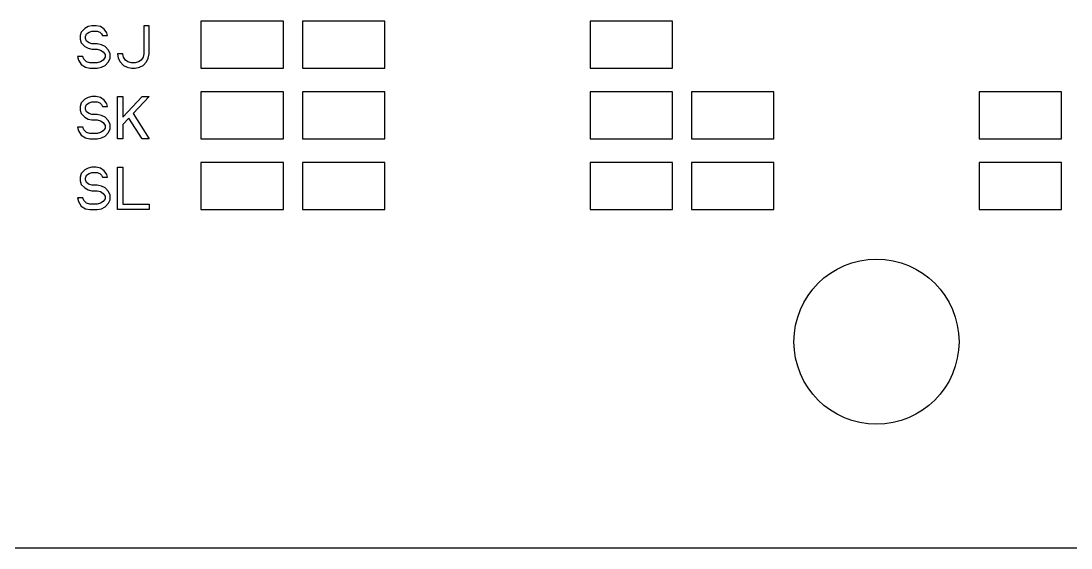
# Model space of a CAD drawing. Header units: millimetres. Extents: x 0 to 594, y 0 to 420.
# Drawn here: x 131.66 to 140.57, y 85.35 to 89.82 of the extents above; entities that cross this region are included whole.
import ezdxf

# ---------------------------------------------------------------- set-up
doc = ezdxf.new("R2010")
doc.units = ezdxf.units.MM
doc.header["$LTSCALE"] = 32.67
doc.layers.add('20_ALL_FEATURES', color=7, linetype='CONTINUOUS')
doc.layers.add('ASSEM_MEM', color=7, linetype='CONTINUOUS')

msp = doc.modelspace()

# ---------------------------------------------------------------- linework, layer by layer
at = {"layer": '20_ALL_FEATURES', "color": 5, "linetype": 'CONTINUOUS'}
for p, q in [((133.8881, 89.8168), (133.1881, 89.8168)), ((133.1881, 89.8168), (133.1881, 89.4168)), ((133.8881, 89.4168), (133.8881, 89.8168)), ((134.7481, 89.8168), (134.0481, 89.8168)), ((134.0481, 89.8168), (134.0481, 89.4168)), ((134.7481, 89.4168), (134.7481, 89.8168)), ((137.1881, 89.8168), (136.4881, 89.8168)), ((136.4881, 89.8168), (136.4881, 89.4168)), ((137.1881, 89.4168), (137.1881, 89.8168)), ((133.1881, 89.4168), (133.8881, 89.4168)), ((134.0481, 89.4168), (134.7481, 89.4168)), ((136.4881, 89.4168), (137.1881, 89.4168)), ((133.8881, 89.2168), (133.1881, 89.2168)), ((133.1881, 89.2168), (133.1881, 88.8168)), ((133.8881, 88.8168), (133.8881, 89.2168)), ((134.7481, 89.2168), (134.0481, 89.2168)), ((134.0481, 89.2168), (134.0481, 88.8168)), ((134.7481, 88.8168), (134.7481, 89.2168)), ((137.1881, 89.2168), (136.4881, 89.2168)), ((136.4881, 89.2168), (136.4881, 88.8168)), ((137.1881, 88.8168), (137.1881, 89.2168)), ((138.0481, 89.2168), (137.3481, 89.2168)), ((137.3481, 89.2168), (137.3481, 88.8168)), ((138.0481, 88.8168), (138.0481, 89.2168)), ((140.4881, 89.2168), (139.7881, 89.2168)), ((139.7881, 89.2168), (139.7881, 88.8168)), ((140.4881, 88.8168), (140.4881, 89.2168)), ((133.1881, 88.8168), (133.8881, 88.8168)), ((134.0481, 88.8168), (134.7481, 88.8168)), ((136.4881, 88.8168), (137.1881, 88.8168)), ((137.3481, 88.8168), (138.0481, 88.8168)), ((139.7881, 88.8168), (140.4881, 88.8168)), ((133.8881, 88.6168), (133.1881, 88.6168)), ((133.1881, 88.6168), (133.1881, 88.2168)), ((133.8881, 88.2168), (133.8881, 88.6168)), ((134.7481, 88.6168), (134.0481, 88.6168)), ((134.0481, 88.6168), (134.0481, 88.2168)), ((134.7481, 88.2168), (134.7481, 88.6168)), ((137.1881, 88.6168), (136.4881, 88.6168)), ((136.4881, 88.6168), (136.4881, 88.2168)), ((137.1881, 88.2168), (137.1881, 88.6168)), ((138.0481, 88.6168), (137.3481, 88.6168)), ((137.3481, 88.6168), (137.3481, 88.2168)), ((138.0481, 88.2168), (138.0481, 88.6168)), ((140.4881, 88.6168), (139.7881, 88.6168)), ((139.7881, 88.6168), (139.7881, 88.2168)), ((140.4881, 88.2168), (140.4881, 88.6168)), ((133.1881, 88.2168), (133.8881, 88.2168)), ((134.0481, 88.2168), (134.7481, 88.2168)), ((136.4881, 88.2168), (137.1881, 88.2168)), ((137.3481, 88.2168), (138.0481, 88.2168)), ((139.7881, 88.2168), (140.4881, 88.2168))]:
    msp.add_line(p, q, dxfattribs=at)
at = {"layer": 'ASSEM_MEM', "color": 3, "linetype": 'CONTINUOUS'}
for p, q in [((133.8881, 89.8168), (133.1881, 89.8168)), ((133.1881, 89.8168), (133.1881, 89.4168)), ((133.8881, 89.4168), (133.8881, 89.8168)), ((134.7481, 89.8168), (134.0481, 89.8168)), ((134.0481, 89.8168), (134.0481, 89.4168)), ((134.7481, 89.4168), (134.7481, 89.8168)), ((137.1881, 89.8168), (136.4881, 89.8168)), ((136.4881, 89.8168), (136.4881, 89.4168)), ((137.1881, 89.4168), (137.1881, 89.8168)), ((133.1881, 89.4168), (133.8881, 89.4168)), ((134.0481, 89.4168), (134.7481, 89.4168)), ((136.4881, 89.4168), (137.1881, 89.4168)), ((133.8881, 89.2168), (133.1881, 89.2168)), ((133.1881, 89.2168), (133.1881, 88.8168)), ((133.8881, 88.8168), (133.8881, 89.2168)), ((134.7481, 89.2168), (134.0481, 89.2168)), ((134.0481, 89.2168), (134.0481, 88.8168)), ((134.7481, 88.8168), (134.7481, 89.2168)), ((137.1881, 89.2168), (136.4881, 89.2168)), ((136.4881, 89.2168), (136.4881, 88.8168)), ((137.1881, 88.8168), (137.1881, 89.2168)), ((138.0481, 89.2168), (137.3481, 89.2168)), ((137.3481, 89.2168), (137.3481, 88.8168)), ((138.0481, 88.8168), (138.0481, 89.2168)), ((140.4881, 89.2168), (139.7881, 89.2168)), ((139.7881, 89.2168), (139.7881, 88.8168)), ((140.4881, 88.8168), (140.4881, 89.2168)), ((133.1881, 88.8168), (133.8881, 88.8168)), ((134.0481, 88.8168), (134.7481, 88.8168)), ((136.4881, 88.8168), (137.1881, 88.8168)), ((137.3481, 88.8168), (138.0481, 88.8168)), ((139.7881, 88.8168), (140.4881, 88.8168)), ((133.8881, 88.6168), (133.1881, 88.6168)), ((133.1881, 88.6168), (133.1881, 88.2168)), ((133.8881, 88.2168), (133.8881, 88.6168)), ((134.7481, 88.6168), (134.0481, 88.6168)), ((134.0481, 88.6168), (134.0481, 88.2168)), ((134.7481, 88.2168), (134.7481, 88.6168)), ((137.1881, 88.6168), (136.4881, 88.6168)), ((136.4881, 88.6168), (136.4881, 88.2168)), ((137.1881, 88.2168), (137.1881, 88.6168)), ((138.0481, 88.6168), (137.3481, 88.6168)), ((137.3481, 88.6168), (137.3481, 88.2168)), ((138.0481, 88.2168), (138.0481, 88.6168)), ((140.4881, 88.6168), (139.7881, 88.6168)), ((139.7881, 88.6168), (139.7881, 88.2168)), ((140.4881, 88.2168), (140.4881, 88.6168)), ((133.1881, 88.2168), (133.8881, 88.2168)), ((134.0481, 88.2168), (134.7481, 88.2168)), ((136.4881, 88.2168), (137.1881, 88.2168)), ((137.3481, 88.2168), (138.0481, 88.2168)), ((139.7881, 88.2168), (140.4881, 88.2168))]:
    msp.add_line(p, q, dxfattribs=at)
at = {"layer": 'ASSEM_MEM', "color": 7, "linetype": 'CONTINUOUS'}
for p, q in [((132.1716, 89.7232), (132.1641, 89.6926)), ((132.1641, 89.6926), (132.1641, 89.6619)), ((132.2016, 89.7538), (132.1716, 89.7232)), ((132.2316, 89.7692), (132.2016, 89.7538)), ((132.2091, 89.6849), (132.2166, 89.7079)), ((132.2166, 89.7079), (132.2391, 89.7232)), ((132.2616, 89.7768), (132.2316, 89.7692)), ((132.2391, 89.7232), (132.2616, 89.7309)), ((132.2991, 89.7768), (132.2616, 89.7768)), ((132.2616, 89.7309), (132.3066, 89.7309)), ((132.3366, 89.7692), (132.2991, 89.7768)), ((132.3066, 89.7309), (132.3291, 89.7232)), ((132.3291, 89.7232), (132.3441, 89.7079)), ((132.3666, 89.7462), (132.3366, 89.7692)), ((132.3441, 89.7079), (132.3516, 89.6926)), ((132.3516, 89.6926), (132.3966, 89.6926)), ((132.3891, 89.7155), (132.3666, 89.7462)), ((132.3966, 89.6926), (132.3891, 89.7155)), ((132.7491, 89.7768), (132.7041, 89.7768)), ((132.7041, 89.7768), (132.7041, 89.5394)), ((132.7491, 89.5394), (132.7491, 89.7768)), ((132.1641, 89.6619), (132.1716, 89.6313)), ((132.1716, 89.6313), (132.2016, 89.6006)), ((132.2016, 89.6006), (132.2316, 89.5853)), ((132.2091, 89.6696), (132.2091, 89.6849)), ((132.2166, 89.6466), (132.2091, 89.6696)), ((132.2391, 89.6313), (132.2166, 89.6466)), ((132.2616, 89.6236), (132.2391, 89.6313)), ((132.3066, 89.6236), (132.2616, 89.6236)), ((132.3441, 89.616), (132.3066, 89.6236)), ((132.3741, 89.6006), (132.3441, 89.616)), ((132.4041, 89.57), (132.3741, 89.6006)), ((132.1866, 89.5164), (132.1416, 89.5164)), ((132.1416, 89.5164), (132.1491, 89.4858)), ((132.1941, 89.4934), (132.1866, 89.5164)), ((132.2316, 89.5853), (132.2616, 89.5777)), ((132.2616, 89.5777), (132.3066, 89.5777)), ((132.3066, 89.5777), (132.3366, 89.57)), ((132.3366, 89.57), (132.3591, 89.5547)), ((132.3591, 89.5547), (132.3741, 89.5317)), ((132.3741, 89.5317), (132.3741, 89.5087)), ((132.4191, 89.5394), (132.4041, 89.57)), ((132.4191, 89.5011), (132.4191, 89.5394)), ((132.5241, 89.5394), (132.4791, 89.5394)), ((132.4791, 89.5394), (132.4866, 89.5011)), ((132.5316, 89.5087), (132.5241, 89.5394)), ((132.7041, 89.5394), (132.6966, 89.5087)), ((132.7416, 89.5011), (132.7491, 89.5394)), ((132.1491, 89.4858), (132.1716, 89.4475)), ((132.1716, 89.4475), (132.2091, 89.4245)), ((132.2166, 89.4704), (132.1941, 89.4934)), ((132.2091, 89.4245), (132.2466, 89.4168)), ((132.2466, 89.4628), (132.2166, 89.4704)), ((132.3066, 89.4628), (132.2466, 89.4628)), ((132.3366, 89.4704), (132.3066, 89.4628)), ((132.3066, 89.4168), (132.3441, 89.4245)), ((132.3591, 89.4858), (132.3366, 89.4704)), ((132.3441, 89.4245), (132.3741, 89.4398)), ((132.3741, 89.5087), (132.3591, 89.4858)), ((132.3741, 89.4398), (132.4041, 89.4704)), ((132.4041, 89.4704), (132.4191, 89.5011)), ((132.4866, 89.5011), (132.5016, 89.4704)), ((132.5016, 89.4704), (132.5316, 89.4398)), ((132.5466, 89.4858), (132.5316, 89.5087)), ((132.5316, 89.4398), (132.5616, 89.4245)), ((132.5691, 89.4704), (132.5466, 89.4858)), ((132.5616, 89.4245), (132.5991, 89.4168)), ((132.5991, 89.4628), (132.5691, 89.4704)), ((132.6291, 89.4628), (132.5991, 89.4628)), ((132.6591, 89.4704), (132.6291, 89.4628)), ((132.6291, 89.4168), (132.6666, 89.4245)), ((132.6816, 89.4858), (132.6591, 89.4704)), ((132.6666, 89.4245), (132.6966, 89.4398)), ((132.6966, 89.5087), (132.6816, 89.4858)), ((132.6966, 89.4398), (132.7266, 89.4704)), ((132.7266, 89.4704), (132.7416, 89.5011)), ((132.2466, 89.4168), (132.3066, 89.4168)), ((132.5991, 89.4168), (132.6291, 89.4168)), ((132.2316, 89.1692), (132.2016, 89.1538)), ((132.2616, 89.1768), (132.2316, 89.1692)), ((132.2991, 89.1768), (132.2616, 89.1768)), ((132.3366, 89.1692), (132.2991, 89.1768)), ((132.3666, 89.1462), (132.3366, 89.1692)), ((132.4791, 89.1768), (132.5241, 89.1768)), ((132.4791, 88.8168), (132.4791, 89.1768)), ((132.5241, 89.1768), (132.5241, 89.0006)), ((132.5241, 89.0006), (132.6891, 89.1768)), ((132.7491, 89.1768), (132.6141, 89.0313)), ((132.6891, 89.1768), (132.7491, 89.1768)), ((132.1716, 89.1232), (132.1641, 89.0926)), ((132.1641, 89.0926), (132.1641, 89.0619)), ((132.2016, 89.1538), (132.1716, 89.1232)), ((132.2091, 89.0849), (132.2166, 89.1079)), ((132.2091, 89.0696), (132.2091, 89.0849)), ((132.2166, 89.0466), (132.2091, 89.0696)), ((132.2166, 89.1079), (132.2391, 89.1232)), ((132.2391, 89.1232), (132.2616, 89.1309)), ((132.2616, 89.1309), (132.3066, 89.1309)), ((132.3066, 89.1309), (132.3291, 89.1232)), ((132.3291, 89.1232), (132.3441, 89.1079)), ((132.3441, 89.1079), (132.3516, 89.0926)), ((132.3516, 89.0926), (132.3966, 89.0926)), ((132.3891, 89.1155), (132.3666, 89.1462)), ((132.3966, 89.0926), (132.3891, 89.1155)), ((132.1641, 89.0619), (132.1716, 89.0313)), ((132.1716, 89.0313), (132.2016, 89.0006)), ((132.2016, 89.0006), (132.2316, 88.9853)), ((132.2391, 89.0313), (132.2166, 89.0466)), ((132.2316, 88.9853), (132.2616, 88.9777)), ((132.2616, 89.0236), (132.2391, 89.0313)), ((132.3066, 89.0236), (132.2616, 89.0236)), ((132.2616, 88.9777), (132.3066, 88.9777)), ((132.3441, 89.016), (132.3066, 89.0236)), ((132.3066, 88.9777), (132.3366, 88.97)), ((132.3741, 89.0006), (132.3441, 89.016)), ((132.4041, 88.97), (132.3741, 89.0006)), ((132.5766, 88.993), (132.5241, 88.9394)), ((132.6891, 88.8168), (132.5766, 88.993)), ((132.6141, 89.0313), (132.7491, 88.8168)), ((132.1866, 88.9164), (132.1416, 88.9164)), ((132.1416, 88.9164), (132.1491, 88.8858)), ((132.1941, 88.8934), (132.1866, 88.9164)), ((132.2166, 88.8704), (132.1941, 88.8934)), ((132.3366, 88.97), (132.3591, 88.9547)), ((132.3591, 88.9547), (132.3741, 88.9317)), ((132.3741, 88.9087), (132.3591, 88.8858)), ((132.3741, 88.9317), (132.3741, 88.9087)), ((132.4191, 88.9394), (132.4041, 88.97)), ((132.4041, 88.8704), (132.4191, 88.9011)), ((132.4191, 88.9011), (132.4191, 88.9394)), ((132.5241, 88.9394), (132.5241, 88.8168)), ((132.1491, 88.8858), (132.1716, 88.8475)), ((132.1716, 88.8475), (132.2091, 88.8245)), ((132.2091, 88.8245), (132.2466, 88.8168)), ((132.2466, 88.8628), (132.2166, 88.8704)), ((132.3066, 88.8628), (132.2466, 88.8628)), ((132.2466, 88.8168), (132.3066, 88.8168)), ((132.3366, 88.8704), (132.3066, 88.8628)), ((132.3066, 88.8168), (132.3441, 88.8245)), ((132.3591, 88.8858), (132.3366, 88.8704)), ((132.3441, 88.8245), (132.3741, 88.8398)), ((132.3741, 88.8398), (132.4041, 88.8704)), ((132.5241, 88.8168), (132.4791, 88.8168)), ((132.7491, 88.8168), (132.6891, 88.8168)), ((132.2016, 88.5538), (132.1716, 88.5232)), ((132.2316, 88.5692), (132.2016, 88.5538)), ((132.2616, 88.5768), (132.2316, 88.5692)), ((132.2991, 88.5768), (132.2616, 88.5768)), ((132.3366, 88.5692), (132.2991, 88.5768)), ((132.3666, 88.5462), (132.3366, 88.5692)), ((132.3891, 88.5155), (132.3666, 88.5462)), ((132.4791, 88.5768), (132.5241, 88.5768)), ((132.4791, 88.2168), (132.4791, 88.5768)), ((132.5241, 88.5768), (132.5241, 88.2628)), ((132.1716, 88.5232), (132.1641, 88.4926)), ((132.1641, 88.4926), (132.1641, 88.4619)), ((132.1641, 88.4619), (132.1716, 88.4313)), ((132.2091, 88.4849), (132.2166, 88.5079)), ((132.2091, 88.4696), (132.2091, 88.4849)), ((132.2166, 88.4466), (132.2091, 88.4696)), ((132.2166, 88.5079), (132.2391, 88.5232)), ((132.2391, 88.4313), (132.2166, 88.4466)), ((132.2391, 88.5232), (132.2616, 88.5309)), ((132.2616, 88.5309), (132.3066, 88.5309)), ((132.3066, 88.5309), (132.3291, 88.5232)), ((132.3291, 88.5232), (132.3441, 88.5079)), ((132.3441, 88.5079), (132.3516, 88.4926)), ((132.3516, 88.4926), (132.3966, 88.4926)), ((132.3966, 88.4926), (132.3891, 88.5155)), ((132.1716, 88.4313), (132.2016, 88.4006)), ((132.2016, 88.4006), (132.2316, 88.3853)), ((132.2316, 88.3853), (132.2616, 88.3777)), ((132.2616, 88.4236), (132.2391, 88.4313)), ((132.3066, 88.4236), (132.2616, 88.4236)), ((132.2616, 88.3777), (132.3066, 88.3777)), ((132.3441, 88.416), (132.3066, 88.4236)), ((132.3066, 88.3777), (132.3366, 88.37)), ((132.3366, 88.37), (132.3591, 88.3547)), ((132.3741, 88.4006), (132.3441, 88.416)), ((132.3591, 88.3547), (132.3741, 88.3317)), ((132.4041, 88.37), (132.3741, 88.4006)), ((132.4191, 88.3394), (132.4041, 88.37)), ((132.1866, 88.3164), (132.1416, 88.3164)), ((132.1416, 88.3164), (132.1491, 88.2858)), ((132.1491, 88.2858), (132.1716, 88.2475)), ((132.1941, 88.2934), (132.1866, 88.3164)), ((132.2166, 88.2704), (132.1941, 88.2934)), ((132.2466, 88.2628), (132.2166, 88.2704)), ((132.3366, 88.2704), (132.3066, 88.2628)), ((132.3591, 88.2858), (132.3366, 88.2704)), ((132.3741, 88.3087), (132.3591, 88.2858)), ((132.3741, 88.3317), (132.3741, 88.3087)), ((132.3741, 88.2398), (132.4041, 88.2704)), ((132.4041, 88.2704), (132.4191, 88.3011)), ((132.4191, 88.3011), (132.4191, 88.3394)), ((132.1716, 88.2475), (132.2091, 88.2245)), ((132.2091, 88.2245), (132.2466, 88.2168)), ((132.3066, 88.2628), (132.2466, 88.2628)), ((132.2466, 88.2168), (132.3066, 88.2168)), ((132.3066, 88.2168), (132.3441, 88.2245)), ((132.3441, 88.2245), (132.3741, 88.2398)), ((132.7491, 88.2168), (132.4791, 88.2168)), ((132.5241, 88.2628), (132.7491, 88.2628)), ((132.7491, 88.2628), (132.7491, 88.2168)), ((146.6131, 85.3468), (113.9131, 85.3468))]:
    msp.add_line(p, q, dxfattribs=at)
msp.add_circle((138.9181, 87.0968), 0.7, dxfattribs=at)

doc.saveas('drawing.dxf')
